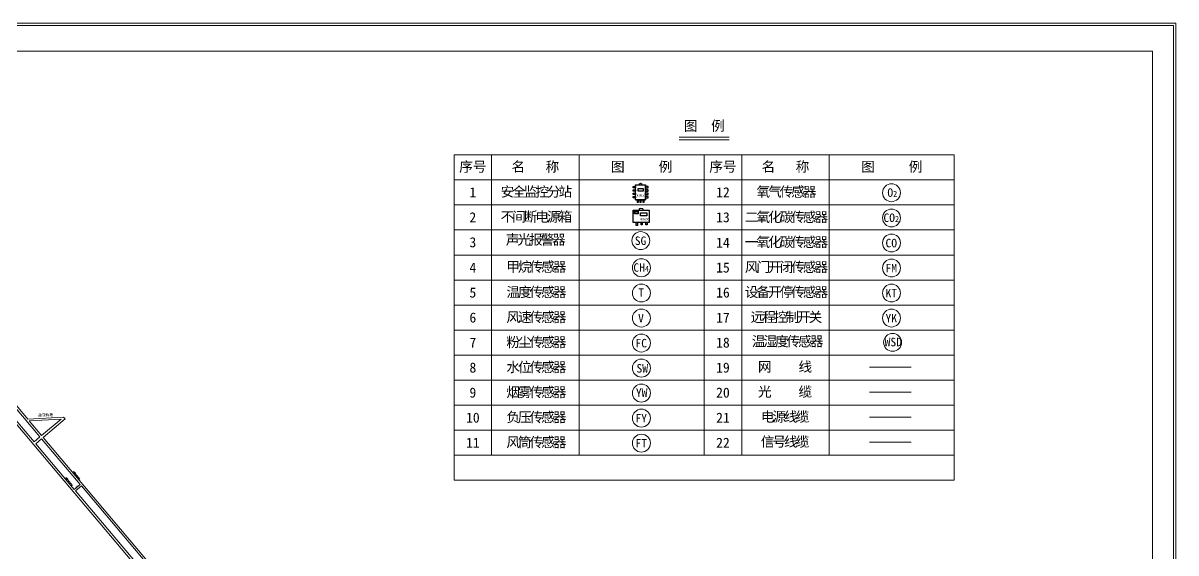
# Model space of a CAD drawing. Header units: millimetres. Extents: x 2501 to 6983, y 1724 to 12691.
# Drawn here: x 4217 to 6983, y 11420 to 12691 of the extents above; entities that cross this region are included whole.
import ezdxf
from ezdxf.enums import TextEntityAlignment as Align

# ---------------------------------------------------------------- set-up
doc = ezdxf.new("R2010")
doc.units = ezdxf.units.MM
for name, color, linetype in [('4、10月', 131, 'Continuous'), ('图框', 7, 'Continuous'), ('风流', 7, 'Continuous')]:
    doc.layers.add(name, color=color, linetype=linetype)
doc.layers.add('井下工业网光缆', color=5, linetype='Continuous', lineweight=30)
doc.styles.get("Standard").update_dxf_attribs({"font": 'arial.ttf'})
doc.styles.add('宋体', font='', dxfattribs={"height": 2})
doc.styles.add('巷道名称', font='', dxfattribs={"height": 3})
doc.styles.add('新宋体', font='', dxfattribs={"width": 0.8})
doc.styles.get('宋体').set_extended_font_data('SimSun')
doc.styles.get('巷道名称').set_extended_font_data('FangSong_GB2312')
doc.styles.get('新宋体').set_extended_font_data('NSimSun')

# ---------------------------------------------------------------- blocks, each defined once
blk = doc.blocks.new('系统底图')
at = {"lineweight": 20}
for p, q in [((408394.1, 4257290.9, 2850.7), (407562.8, 4258274.9, 2952.4)), ((407866.6, 4257960.1, 2257.9), (407751.2, 4258096.7, 2066.8)), ((407881.7, 4257905.9, 3209.1), (407775.3, 4258031.9, 3161)), ((407895.8, 4257917.8, 3151.5), (407789.4, 4258043.8, 3131.7)), ((407951.9, 4257965.2, 2876.8), (407866.6, 4257960.1, 2258.9)), ((407952.1, 4257965.3, 2210), (407951.9, 4257965.2, 2210.3)), ((407952.1, 4257965.3, 2210.1), (407956.2, 4257960.7, 1799.6)), ((407946.3, 4257960.5, 2834.3), (407870.1, 4257956, 3237.4)), ((407899.6, 4257921, 2312.7), (407870.1, 4257956, 2263.8)), ((407946.3, 4257960.5, 2221.3), (407899.6, 4257921, 2312.7)), ((407956.2, 4257960.7, 1802), (407903.6, 4257916.3, 1961.2)), ((407895.8, 4257917.8, 2075.3), (407881.7, 4257905.9, 2102.9)), ((407899.8, 4257913.1, 2075.3), (407885.7, 4257901.2, 2102.9)), ((407992.1, 4257803.8, 3169.5), (407899.8, 4257913.1, 3152.3)), ((407903.6, 4257916.3, 1961.2), (409038.8, 4256572.6, 1961.2)), ((407978, 4257791.9, 3252.7), (407885.7, 4257901.2, 3210.9)), ((407992.1, 4257803.8, 3169.5), (407978, 4257791.9, 3253.7)), ((407995.3, 4257800, 3133.1), (407981.2, 4257788.1, 3253.8)), ((408194.4, 4257564.4, 3185.6), (407995.3, 4257800, 3132.1)), ((408180.3, 4257552.5, 3167.1), (407981.2, 4257788.1, 3075.3))]:
    blk.add_line(p, q, dxfattribs=at)
at = {"color": 0, "lineweight": 20, "style": '宋体'}
blk.add_text('撤带斜巷', height=6.5, rotation=2.401, dxfattribs=at).set_placement((407927.7, 4257965.8, 3033), align=Align.BOTTOM_RIGHT)
at = {"lineweight": 20, "ltscale": 5, "insert": (407979.1, 4257797.1, 3261.2), "char_height": 2, "width": 13.688, "attachment_point": 1, "rotation": 40.1922, "style": '宋体'}
blk.add_mtext('{\\fSimSun|b0|i0|c134|p2;5 联巷}', dxfattribs=at)
blk = doc.blocks.new('电源箱')
at = {"layer": '4、10月', "color": 1}
for points in [[(402048.5, 4247528), (402057.5, 4247528), (402057.5, 4247521.6), (402048.5, 4247521.6)], [(402063.4, 4247524.3), (402078.1, 4247524.3), (402078.1, 4247517.3), (402063.4, 4247517.3)]]:
    blk.add_lwpolyline(points, close=True, dxfattribs=at)
at = {"layer": '井下工业网光缆', "color": 4, "lineweight": 30}
for p, q in [((402064.1, 4247534.6), (402059.9, 4247533.4)), ((402059.9, 4247533.4), (402059.9, 4247530.3)), ((402069, 4247533.4), (402064.1, 4247534.6)), ((402069, 4247533.4), (402069, 4247530.3))]:
    blk.add_line(p, q, dxfattribs=at)
for points in [[(402046, 4247530.2), (402084.2, 4247530.2), (402084.2, 4247500.6), (402046, 4247500.6)], [(402052.9, 4247500.6), (402055.9, 4247500.6), (402055.9, 4247493.5), (402052.9, 4247493.5)], [(402064.6, 4247500.6), (402067.5, 4247500.6), (402067.5, 4247495.5), (402064.6, 4247495.5)], [(402075.9, 4247500.6), (402078.9, 4247500.6), (402078.9, 4247495.4), (402075.9, 4247495.4)]]:
    blk.add_lwpolyline(points, close=True, dxfattribs=at)
at = {"layer": '4、10月', "color": 1, "insert": (402049.5, 4247527.3), "char_height": 5.054, "width": 4.044, "attachment_point": 1, "style": '宋体'}
blk.add_mtext('{\\fFangSong|b0|i0|c134|p49;MA}', dxfattribs=at)
at = {"layer": '井下工业网光缆', "color": 4, "lineweight": 30, "style": '新宋体', "width": 0.8}
blk.add_text('KDW65C', height=5.53, dxfattribs=at).set_placement((402062, 4247506.3))
blk = doc.blocks.new('A$C7E87390C')
at = {"layer": '4、10月', "color": 1}
blk.add_lwpolyline([(12, 32.7), (24, 32.7), (24, 26.7), (12, 26.7)], close=True, dxfattribs=at)
blk.add_lwpolyline([(12, 32.7), (24, 32.7), (24, 26.7), (12, 26.7)], close=True, dxfattribs=at)
at = {"layer": '井下工业网光缆', "color": 4, "lineweight": 30}
for p, q in [((15, 44.4), (18, 45.6)), ((15, 44.4), (18, 45.6)), ((15, 42), (15, 44.4)), ((15, 42), (15, 44.4)), ((18, 45.6), (21, 44.4)), ((18, 45.6), (21, 44.4)), ((21, 42), (21, 44.4)), ((21, 42), (21, 44.4)), ((6, 6), (30, 6)), ((6, 6), (30, 6))]:
    blk.add_line(p, q, dxfattribs=at)
for points in [[(0, 34.7), (0, 38), (6, 38), (6, 34.7)], [(0, 34.7), (0, 38), (6, 38), (6, 34.7)], [(0, 26.7), (0, 30), (6, 30), (6, 26.7)], [(0, 26.7), (0, 30), (6, 30), (6, 26.7)], [(6, 42), (30, 42), (30, 6), (6, 6)], [(6, 42), (30, 42), (30, 6), (6, 6)], [(36, 34.7), (36, 38), (30, 38), (30, 34.7)], [(36, 34.7), (36, 38), (30, 38), (30, 34.7)], [(36, 26.7), (36, 30), (30, 30), (30, 26.7)], [(36, 26.7), (36, 30), (30, 30), (30, 26.7)], [(0, 18.7), (0, 22), (6, 22), (6, 18.7)], [(0, 18.7), (0, 22), (6, 22), (6, 18.7)], [(0, 10.7), (0, 14), (6, 14), (6, 10.7)], [(0, 10.7), (0, 14), (6, 14), (6, 10.7)], [(12.7, 6), (9.4, 6), (9.4, 0), (12.7, 0)], [(12.7, 6), (9.4, 6), (9.4, 0), (12.7, 0)], [(19.6, 6), (16.3, 6), (16.3, 0), (19.6, 0)], [(19.6, 6), (16.3, 6), (16.3, 0), (19.6, 0)], [(26.4, 6), (23.1, 6), (23.1, 0), (26.4, 0)], [(26.4, 6), (23.1, 6), (23.1, 0), (26.4, 0)], [(36, 18.7), (36, 22), (30, 22), (30, 18.7)], [(36, 18.7), (36, 22), (30, 22), (30, 18.7)], [(36, 10.7), (36, 14), (30, 14), (30, 10.7)], [(36, 10.7), (36, 14), (30, 14), (30, 10.7)]]:
    blk.add_lwpolyline(points, close=True, dxfattribs=at)
for p in [(30, 38.7), (30, 38.7), (30, 38), (30, 38), (30, 35.5), (30, 35.5), (30, 34), (30, 34), (30, 32.2), (30, 32.2), (30, 30), (30, 30), (30, 28.9), (30, 28.9), (30, 28.8), (30, 28.8), (9.4, 6), (9.4, 6), (12.9, 6), (12.9, 6), (16.3, 6), (16.3, 6), (19.7, 6), (19.7, 6), (23.1, 6), (23.1, 6), (26.6, 6), (26.6, 6), (30, 26), (30, 26), (30, 25.6), (30, 25.6), (30, 22.4), (30, 22.4), (30, 22), (30, 22), (30, 19.1), (30, 19.1), (30, 18), (30, 18), (30, 15.8), (30, 15.8), (30, 15.6), (30, 15.6), (30, 14), (30, 14), (30, 12.5), (30, 12.5), (30, 10), (30, 10), (30, 9.3), (30, 9.3)]:
    blk.add_point(p, dxfattribs=at)
at = {"layer": '井下工业网光缆', "color": 4, "lineweight": 30, "style": '新宋体', "width": 0.8}
for s in ['KJF130', 'KJF1']:
    blk.add_text(s, height=5.22, dxfattribs=at).set_placement((9.1, 13.4))

msp = doc.modelspace()

# ---------------------------------------------------------------- linework, layer by layer
at = {"lineweight": 20}
for p, q in [((2592, 12623.5, -779), (6926.7, 12623.5, -779)), ((5910.9, 12417.1, -3234.1), (5790.9, 12417.1, -3234.1)), ((5910.9, 12411.1, -3234.1), (5790.9, 12411.1, -3234.1)), ((5850.9, 12417.1, -3234.1), (5910.9, 12417.1, -3234.1)), ((5850.9, 12411.1, -3234.1), (5910.9, 12411.1, -3234.1)), ((5340.9, 12375.1, -3234.1), (5340.9, 11654.5, -3234.1)), ((5550.9, 12375.1, -3234.1), (5550.9, 11654.5, -3234.1)), ((5940.9, 12375.1, -3234.1), (5940.9, 11654.5, -3234.1)), ((6150.9, 12375.1, -3234.1), (6150.9, 11654.5, -3234.1)), ((5250.9, 12315.1, -3234.1), (5850.9, 12315.1, -3234.1)), ((5850.9, 12315.1, -3234.1), (6450.9, 12315.1, -3234.1)), ((5250.9, 12255.1, -3234.1), (5850.9, 12255.1, -3234.1)), ((5850.9, 12255.1, -3234.1), (6450.9, 12255.1, -3234.1)), ((5250.9, 12195.1, -3234.1), (5850.9, 12195.1, -3234.1)), ((5850.9, 12195.1, -3234.1), (6450.9, 12195.1, -3234.1)), ((5250.9, 12134.5, -3234.1), (5850.9, 12134.5, -3234.1)), ((5850.9, 12134.5, -3234.1), (6450.9, 12134.5, -3234.1)), ((5250.9, 12074.5, -3234.1), (5850.9, 12074.5, -3234.1)), ((5850.9, 12074.5, -3234.1), (6450.9, 12074.5, -3234.1)), ((5250.9, 12014.5, -3234.1), (5850.9, 12014.5, -3234.1)), ((5850.9, 12014.5, -3234.1), (6450.9, 12014.5, -3234.1)), ((5250.9, 11954.5, -3234.1), (5850.9, 11954.5, -3234.1)), ((5850.9, 11954.5, -3234.1), (6450.9, 11954.5, -3234.1)), ((5250.9, 11894.5, -3234.1), (5850.9, 11894.5, -3234.1)), ((5850.9, 11894.5, -3234.1), (6450.9, 11894.5, -3234.1)), ((5250.9, 11834.5, -3234.1), (5850.9, 11834.5, -3234.1)), ((5250.9, 11834.5, -3234.1), (5250.9, 11594.5, -3234.1)), ((5850.9, 11834.5, -3234.1), (6450.9, 11834.5, -3234.1)), ((5850.9, 11834.5, -3234.1), (5850.9, 11654.5, -3234.1)), ((6450.9, 11834.5, -3234.1), (6450.9, 11594.5, -3234.1)), ((5250.9, 11774.5, -3234.1), (5850.9, 11774.5, -3234.1)), ((5850.9, 11774.5, -3234.1), (6450.9, 11774.5, -3234.1)), ((5250.9, 11714.5, -3234.1), (5850.9, 11714.5, -3234.1)), ((5850.9, 11714.5, -3234.1), (6450.9, 11714.5, -3234.1)), ((6247.4, 11685.6, -3234.1), (6347.4, 11685.6, -3234.1)), ((5250.9, 11654.5, -3234.1), (5850.9, 11654.5, -3234.1)), ((5850.9, 11654.5, -3234.1), (6450.9, 11654.5, -3234.1)), ((5250.9, 11594.5, -3234.1), (5850.9, 11594.5, -3234.1)), ((5850.9, 11594.5, -3234.1), (6450.9, 11594.5, -3234.1))]:
    msp.add_line(p, q, dxfattribs=at)
at = {"color": 0, "linetype": 'ByBlock', "lineweight": 20}
msp.add_line((6926.7, 12623.5, -779), (6926.7, 7472.9, -779), dxfattribs=at)
at = {"color": 3, "lineweight": 20}
msp.add_line((6247.4, 11865.6, -3234.1), (6347.4, 11865.6, -3234.1), dxfattribs=at)
at = {"color": 6, "lineweight": 20}
msp.add_line((6247.4, 11805.6, -3234.1), (6347.4, 11805.6, -3234.1), dxfattribs=at)
at = {"color": 1, "lineweight": 20}
msp.add_line((6247.4, 11745.6, -3234.1), (6347.4, 11745.6, -3234.1), dxfattribs=at)
at = {"color": 0, "linetype": 'ByBlock', "lineweight": 20, "elevation": -779}
for points in [[(2536, 12691), (6982.7, 12691), (6982.7, 7416.9), (2536, 7416.9)], [(2542, 12685), (6976.7, 12685), (6976.7, 7422.9), (2542, 7422.9)]]:
    msp.add_lwpolyline(points, close=True, dxfattribs=at)
at = {"lineweight": 20, "elevation": -3234.1}
for points in [[(5250.9, 12375.1), (5850.9, 12375.1), (5850.9, 11834.5), (5250.9, 11834.5)], [(5850.9, 12375.1), (6450.9, 12375.1), (6450.9, 11834.5), (5850.9, 11834.5)]]:
    msp.add_lwpolyline(points, close=True, dxfattribs=at)
at = {"color": 7, "lineweight": 20}
for centre in [(6300.3, 12284.1, -3235.3), (6300.3, 12223.5, -3235.3), (5698.8, 12169.2, -3235.3), (6300.3, 12163.5, -3235.3), (5700.3, 12104.1, -3235.3), (6300.3, 12103.5, -3235.3), (5700.3, 12043.5, -3235.3), (6300.3, 12043.5, -3235.3), (5700.3, 11983.5, -3235.3), (6300.3, 11983.5, -3235.3), (5700.3, 11923.5, -3235.3), (6303, 11925.2, -3235.3), (5700.3, 11863.5, -3235.3), (5700.3, 11803.5, -3235.3), (5700.3, 11743.5, -3235.3), (5700.3, 11683.5, -3235.3)]:
    msp.add_circle(centre, 21.5, dxfattribs=at)
at = {"layer": '风流', "color": 5, "lineweight": 20}
for p, q in [((4335.1, 11582, -3234.1), (4319.6, 11600.9, -3234.1)), ((4319.6, 11600.9, -3234.1), (4322, 11595.6, -3234.1)), ((4324.4, 11597.6, -3234.1), (4319.6, 11600.9, -3234.1)), ((4353.2, 11596.9, -3234.1), (4337.7, 11615.8, -3234.1)), ((4337.7, 11615.8, -3234.1), (4340, 11610.5, -3234.1)), ((4342.5, 11612.5, -3234.1), (4337.7, 11615.8, -3234.1))]:
    msp.add_line(p, q, dxfattribs=at)

# ---------------------------------------------------------------- block references
at = {"lineweight": 20}
msp.add_blockref('A$C7E87390C', (5680.4, 12261.2, -3234.1), dxfattribs=at)
at = {"color": 6, "lineweight": 20}
msp.add_blockref('电源箱', (-396365.1, -4235288.3, -3234.1), dxfattribs=at)
at = {"color": 7, "lineweight": 20, "xscale": 1.000024299995857, "yscale": 1.000024299952201, "zscale": 1.00002429999995}
msp.add_blockref('系统底图', (-403648.4, -4246322.7, -6063.7), dxfattribs=at)

# ---------------------------------------------------------------- texts
at = {"color": 3, "lineweight": 20, "char_height": 20.4}
for s, insert, width, attachment_point in [('{\\fSimSun|b0|i0|c134|p2;O\\H0.7059x;2}', (6290.4, 12294.6, -3234.1), 33.552, 1), ('{\\fSimSun|b0|i0|c134|p2;CO\\H0.7059x;2}', (6281, 12234.3, -3234.1), 33.552, 1), ('{\\fSimSun|b0|i0|c134|p2;SG}', (5684.4, 12179.1, -3234.1), 33.552, 1), ('{\\fSimSun|b0|i0|c134|p2;CO}', (6285.9, 12173.5, -3234.1), 33.552, 1), ('{\\fSimSun|b0|i0|c134|p2;CH\\H0.7059x;4}', (5681, 12114.9, -3234.1), 33.552, 1), ('{\\fSimSun|b0|i0|c134|p2;FM}', (6285.9, 12113.5, -3234.1), 33.552, 1), ('{\\fSimSun|b0|i0|c134|p2;T}', (5699.5, 12044.7, -3234.1), 35.299, 5), ('{\\fSimSun|b0|i0|c134|p2;KT}', (6285.9, 12053.5, -3234.1), 33.552, 1), ('{\\fSimSun|b0|i0|c134|p2;V}', (5692.3, 11993.5, -3234.1), 33.552, 1), ('{\\fSimSun|b0|i0|c134|p2;YK}', (6285.9, 11993.5, -3234.1), 33.552, 1), ('{\\fSimSun|b0|i0|c134|p2;FC}', (5685.9, 11933.5, -3234.1), 33.552, 1), ('{\\fSimSun|b0|i0|c134|p2;WSD}', (6283.7, 11936.1, -3234.1), 33.552, 1), ('{\\fSimSun|b0|i0|c134|p2;SW}', (5688.4, 11873, -3234.1), 33.552, 1), ('{\\fSimSun|b0|i0|c134|p2;YW}', (5687, 11814.7, -3234.1), 33.552, 1), ('{\\fSimSun|b0|i0|c134|p2;FY}', (5685.9, 11753.5, -3234.1), 33.552, 1), ('{\\fSimSun|b0|i0|c134|p2;FT}', (5685.9, 11693.5, -3234.1), 33.552, 1)]:
    msp.add_mtext(s, dxfattribs=dict(at, insert=insert, width=width, attachment_point=attachment_point))
at = {"layer": '图框', "color": 7, "lineweight": 20, "char_height": 24, "style": '巷道名称'}
for s, insert, width, attachment_point in [('{\\fSimHei|b0|i0|c134|p2;图  例}', (5802.2, 12456.5, -3234.1), 651.32, 1), ('{\\fFangSong|b0|i0|c134|p49;序号}', (5295.9, 12345.1, -3234.1), 90, 5), ('{\\fFangSong|b0|i0|c134|p49;名   称}', (5445.9, 12345.1, -3234.1), 210, 5), ('{\\fFangSong|b0|i0|c134|p49;图     例}', (5700.9, 12345.1, -3234.1), 300, 5), ('{\\fFangSong|b0|i0|c134|p49;序号}', (5895.9, 12345.1, -3234.1), 90, 5), ('{\\fFangSong|b0|i0|c134|p49;名   称}', (6045.9, 12345.1, -3234.1), 210, 5), ('{\\fFangSong|b0|i0|c134|p49;图     例}', (6300.9, 12345.1, -3234.1), 300, 5), ('{\\fFangSong|b0|i0|c134|p49;1}', (5295.9, 12285.1, -3234.1), 90, 5), ('{\\fFangSong|b0|i0|c134|p49;\\T0.75;安全监控分站}', (5445.9, 12285.1, -3234.1), 217.623, 5), ('{\\fFangSong|b0|i0|c134|p49;12}', (5895.9, 12285.1, -3234.1), 90, 5), ('{\\fFangSong|b0|i0|c134|p49;\\T0.75;氧气传感器}', (6045.9, 12285.1, -3234.1), 217.623, 5), ('{\\fFangSong|b0|i0|c134|p49;2}', (5295.9, 12225.1, -3234.1), 90, 5), ('{\\fFangSong|b0|i0|c134|p49;\\T0.75;不间断电源箱}', (5445.9, 12225.1, -3234.1), 217.623, 5), ('{\\fFangSong|b0|i0|c134|p49;13}', (5895.9, 12225.1, -3234.1), 90, 5), ('{\\fFangSong|b0|i0|c134|p49;\\T0.75;二氧化碳传感器}', (6045.9, 12224.5, -3234.1), 217.623, 5), ('{\\fFangSong|b0|i0|c134|p49;3}', (5295.9, 12165.1, -3234.1), 90, 5), ('{\\fFangSong|b0|i0|c134|p49;\\T0.75;声光报警器}', (5444.4, 12170.2, -3234.1), 217.623, 5), ('{\\fFangSong|b0|i0|c134|p49;14}', (5895.9, 12164.5, -3234.1), 90, 5), ('{\\fFangSong|b0|i0|c134|p49;\\T0.75;一氧化碳传感器}', (6045.9, 12164.5, -3234.1), 217.623, 5), ('{\\fFangSong|b0|i0|c134|p49;4}', (5295.9, 12104.5, -3234.1), 90, 5), ('{\\fFangSong|b0|i0|c134|p49;\\T0.75;甲烷传感器}', (5445.9, 12105.1, -3234.1), 217.623, 5), ('{\\fFangSong|b0|i0|c134|p49;15}', (5895.9, 12104.5, -3234.1), 90, 5), ('{\\fFangSong|b0|i0|c134|p49;\\T0.75;风门开闭传感器}', (6045.9, 12104.5, -3234.1), 217.623, 5), ('{\\fFangSong|b0|i0|c134|p49;\\T0.75;温度传感器}', (5445.9, 12044.5, -3234.1), 217.623, 5), ('{\\fFangSong|b0|i0|c134|p49;\\T0.75;设备开停传感器}', (6045.9, 12044.5, -3234.1), 217.623, 5), ('{\\fFangSong|b0|i0|c134|p49;5}', (5295.9, 12044.5, -3234.1), 90, 5), ('{\\fFangSong|b0|i0|c134|p49;16}', (5895.9, 12044.5, -3234.1), 90, 5), ('{\\fFangSong|b0|i0|c134|p49;6}', (5295.9, 11984.5, -3234.1), 90, 5), ('{\\fFangSong|b0|i0|c134|p49;\\T0.75;风速传感器}', (5445.9, 11984.5, -3234.1), 217.623, 5), ('{\\fFangSong|b0|i0|c134|p49;17}', (5895.9, 11984.5, -3234.1), 90, 5), ('{\\fFangSong|b0|i0|c134|p49;\\T0.75;远程控制开关}', (6045.9, 11984.5, -3234.1), 217.623, 5), ('{\\fFangSong|b0|i0|c134|p49;7}', (5295.9, 11924.5, -3234.1), 90, 5), ('{\\fFangSong|b0|i0|c134|p49;\\T0.75;粉尘传感器}', (5445.9, 11924.5, -3234.1), 217.623, 5), ('{\\fFangSong|b0|i0|c134|p49;18}', (5895.9, 11924.5, -3234.1), 90, 5), ('{\\fFangSong|b0|i0|c134|p49;\\T0.75;温湿度传感器}', (6048.6, 11926.3, -3234.1), 217.623, 5), ('{\\fFangSong|b0|i0|c134|p49;8}', (5295.9, 11864.5, -3234.1), 90, 5), ('{\\fFangSong|b0|i0|c134|p49;\\T0.75;水位传感器}', (5445.9, 11864.5, -3234.1), 217.623, 5), ('{\\fFangSong|b0|i0|c134|p49;19}', (5895.9, 11864.5, -3234.1), 90, 5), ('{\\fFangSong|b0|i0|c134|p49;\\T0.75;网     线}', (6042.4, 11865.6, -3234.1), 217.623, 5), ('{\\fFangSong|b0|i0|c134|p49;9}', (5295.9, 11804.5, -3234.1), 90, 5), ('{\\fFangSong|b0|i0|c134|p49;\\T0.75;烟雾传感器}', (5445.9, 11804.5, -3234.1), 217.623, 5), ('{\\fFangSong|b0|i0|c134|p49;20}', (5895.9, 11804.5, -3234.1), 90, 5), ('{\\fFangSong|b0|i0|c134|p49;\\T0.75;光     缆}', (6042.4, 11805.6, -3234.1), 217.623, 5), ('{\\fFangSong|b0|i0|c134|p49;10}', (5295.9, 11744.5, -3234.1), 90, 5), ('{\\fFangSong|b0|i0|c134|p49;\\T0.75;负压传感器}', (5445.9, 11744.5, -3234.1), 217.623, 5), ('{\\fFangSong|b0|i0|c134|p49;21}', (5895.9, 11744.5, -3234.1), 90, 5), ('{\\fFangSong|b0|i0|c134|p49;\\T0.75;电源线缆}', (6042.4, 11745.6, -3234.1), 217.623, 5), ('{\\fFangSong|b0|i0|c134|p49;\\T0.75;风筒传感器}', (5445.9, 11684.5, -3234.1), 217.623, 5), ('{\\fFangSong|b0|i0|c134|p49;\\T0.75;信号线缆}', (6042.4, 11685.6, -3234.1), 217.623, 5), ('{\\fFangSong|b0|i0|c134|p49;11}', (5295.9, 11684.5, -3234.1), 90, 5), ('{\\fFangSong|b0|i0|c134|p49;22}', (5895.9, 11684.5, -3234.1), 90, 5)]:
    msp.add_mtext(s, dxfattribs=dict(at, insert=insert, width=width, attachment_point=attachment_point))

doc.saveas('drawing.dxf')
